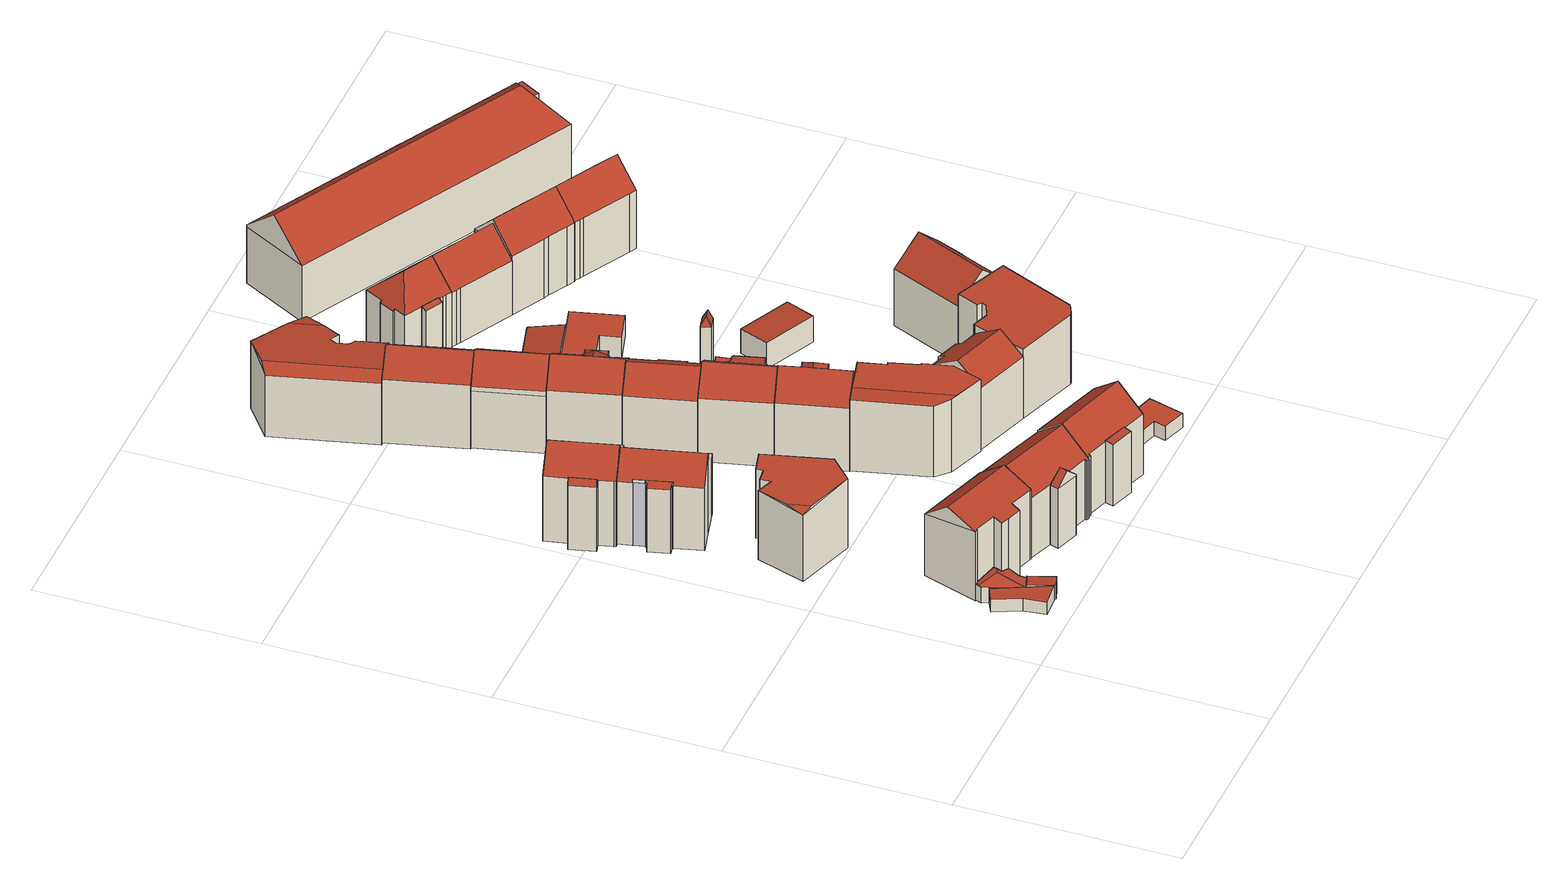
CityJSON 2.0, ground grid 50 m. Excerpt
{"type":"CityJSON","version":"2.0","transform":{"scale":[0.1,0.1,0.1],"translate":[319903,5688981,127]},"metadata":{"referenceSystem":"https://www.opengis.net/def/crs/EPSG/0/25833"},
"CityObjects":{
"building1":{"type":"Building","attributes":{"Dachtyp_tdc":"tdcPolyFlatRoof","Gemeindeschluessel":14713000,"Dachneigung":8.38,"QualitaetDacherkennung":80,"Geometrietyp2DReferenz":"3000","function":"31001_9998","roofType":"2100","measuredHeight":3.65},"geometry":[{"type":"MultiSurface","lod":"2","boundaries":[[[0,1,2,3]],[[1,4,5,2]],[[4,6,7,5]],[[6,8,9,7]],[[8,10,11,9]],[[10,0,3,11]],[[10,8,6,4,1,0]],[[3,2,5,7,9,11]]],"semantics":{"surfaces":[{"type":"WallSurface"},{"type":"RoofSurface"},{"type":"GroundSurface"}],"values":[0,0,0,0,0,0,1,2]}}]},
"building2":{"type":"Building","attributes":{"Dachtyp_tdc":"tdcFreeFormRoof","Gemeindeschluessel":14713000,"Dachneigung":19.24,"QualitaetDacherkennung":42,"Geometrietyp2DReferenz":"3000","function":"31001_9998","roofType":"5000","measuredHeight":4.85},"geometry":[{"type":"MultiSurface","lod":"2","boundaries":[[[12,13,14,15]],[[13,16,17,14]],[[16,18,19,17]],[[18,20,21,19]],[[20,22,7,21]],[[22,23,5,7]],[[23,24,25,5]],[[24,26,27,25]],[[26,28,29,27]],[[28,30,31,29]],[[30,12,15,31]],[[22,32,33,34,24,23]],[[13,35,33,32,20,18,16]],[[33,35,12,30,28,26,34]],[[13,12,35]],[[26,24,34]],[[22,20,32]],[[15,14,17,19,21,7,5,25,27,29,31]]],"semantics":{"surfaces":[{"type":"WallSurface"},{"type":"RoofSurface"},{"type":"GroundSurface"}],"values":[0,0,0,0,0,0,0,0,0,0,0,1,1,1,0,0,0,2]}}]},
"building3":{"type":"Building","attributes":{"Dachtyp_tdc":"tdcPolyFlatRoof","Gemeindeschluessel":14713000,"Dachneigung":4.95,"QualitaetDacherkennung":81,"Geometrietyp2DReferenz":"3000","function":"31001_9998","roofType":"2100","measuredHeight":3.68},"geometry":[{"type":"MultiSurface","lod":"2","boundaries":[[[36,37,38,39]],[[37,40,41,38]],[[40,42,43,41]],[[42,44,45,43]],[[44,36,39,45]],[[44,42,40,37,36]],[[39,38,41,43,45]]],"semantics":{"surfaces":[{"type":"WallSurface"},{"type":"RoofSurface"},{"type":"GroundSurface"}],"values":[0,0,0,0,0,1,2]}}]},
"building4":{"type":"Building","attributes":{"Dachtyp_tdc":"tdcFreeFormRoof","Gemeindeschluessel":14713000,"Dachneigung":21.48,"QualitaetDacherkennung":55,"Geometrietyp2DReferenz":"3000","function":"31001_9998","roofType":"5000","measuredHeight":20.42},"geometry":[{"type":"MultiSurface","lod":"2","boundaries":[[[46,47,48,49]],[[47,50,51,48]],[[50,52,53,51]],[[52,54,55,53]],[[54,56,57,55]],[[56,58,59,57]],[[58,60,61,59]],[[60,62,63,61]],[[62,64,65,63]],[[64,66,67,65]],[[66,68,69,67]],[[68,46,49,69]],[[70,56,54,71]],[[66,64,62,60,58,70,71,52,50,47,46,68]],[[54,52,71]],[[58,56,70]],[[49,48,51,53,55,57,59,61,63,65,67,69]]],"semantics":{"surfaces":[{"type":"WallSurface"},{"type":"RoofSurface"},{"type":"GroundSurface"}],"values":[0,0,0,0,0,0,0,0,0,0,0,0,1,1,0,0,2]}}]},
"building5":{"type":"Building","attributes":{"Dachtyp_tdc":"tdcFreeFormRoof","Gemeindeschluessel":14713000,"Dachneigung":0.169,"QualitaetDacherkennung":63,"Geometrietyp2DReferenz":"3000","function":"31001_9998","roofType":"5000","measuredHeight":17.67},"geometry":[{"type":"MultiSurface","lod":"2","boundaries":[[[72,73,74,75]],[[73,76,77,74]],[[76,78,79,77]],[[78,80,81,79]],[[80,82,83,81]],[[82,84,85,83]],[[84,86,87,85]],[[86,88,89,87]],[[88,72,75,89]],[[90,80,78,91]],[[92,93,84]],[[82,90,91,76,73,72,88,86,93,92]],[[86,84,93]],[[84,82,92]],[[78,76,91]],[[82,80,90]],[[75,74,77,79,81,83,85,87,89]]],"semantics":{"surfaces":[{"type":"WallSurface"},{"type":"RoofSurface"},{"type":"GroundSurface"}],"values":[0,0,0,0,0,0,0,0,0,1,1,1,0,0,0,0,2]}}]},
"building6":{"type":"Building","attributes":{"Gemeindeschluessel":14713000,"Geometrietyp2DReferenz":"3000","function":"31001_9998","roofType":"9999"},"children":["building6-1","building6-2"]},
"building6-1":{"type":"BuildingPart","attributes":{"Dachtyp_tdc":"tdcGableRoof","Dachneigung":37.91,"QualitaetDacherkennung":71,"Geometrietyp2DReferenz":"3000","roofType":"3100","measuredHeight":20.22},"parents":["building6"],"geometry":[{"type":"MultiSurface","lod":"2","boundaries":[[[94,95,96]],[[95,97,98,96]],[[97,99,100,98]],[[99,101,102,100]],[[101,103,104,102]],[[103,105,106,104]],[[105,107,108,106]],[[107,109,110,108]],[[109,111,112,110]],[[107,105,103,101,99]],[[99,97,95,94,111,109,107]],[[96,98,100,102,104,106,108,110,112]],[[96,112,111,94]]],"semantics":{"surfaces":[{"type":"WallSurface"},{"type":"RoofSurface"},{"type":"GroundSurface"},{"type":"ClosureSurface"}],"values":[0,0,0,0,0,0,0,0,0,1,1,2,3]}}]},
"building6-2":{"type":"BuildingPart","attributes":{"Dachtyp_tdc":"tdcPolyFlatRoof","Dachneigung":19.98,"QualitaetDacherkennung":80,"Geometrietyp2DReferenz":"3000","roofType":"2100","measuredHeight":16.85},"parents":["building6"],"geometry":[{"type":"MultiSurface","lod":"2","boundaries":[[[113,112,111]],[[113,114,115,112]],[[114,116,117,115]],[[116,118,119,117]],[[118,120,121,119]],[[120,122,123,121]],[[122,124,96,123]],[[124,94,96]],[[122,120,118,116,114,113,124]],[[112,115,117,119,121,123,96]],[[111,94,124,113]],[[111,112,96,94]]],"semantics":{"surfaces":[{"type":"WallSurface"},{"type":"RoofSurface"},{"type":"GroundSurface"},{"type":"ClosureSurface"}],"values":[0,0,0,0,0,0,0,0,1,2,0,3]}}]},
"building7":{"type":"Building","attributes":{"Gemeindeschluessel":14713000,"Geometrietyp2DReferenz":"3000","function":"31001_9998","roofType":"9999"},"children":["building7-1","building7-2"]},
"building7-1":{"type":"BuildingPart","attributes":{"Dachtyp_tdc":"tdcFreeFormRoof","Dachneigung":51.85,"QualitaetDacherkennung":17,"Geometrietyp2DReferenz":"3000","roofType":"5000","measuredHeight":17.67},"parents":["building7"],"geometry":[{"type":"MultiSurface","lod":"2","boundaries":[[[125,126,127,128]],[[129,125,130,131]],[[132,129,131,133]],[[132,133,134,126]],[[129,132,126,125]],[[127,135,136,137,138,128]],[[135,127,126,134]],[[136,135,134,133]],[[137,136,133,131]],[[128,138,130,125]],[[138,137,131,130]]],"semantics":{"surfaces":[{"type":"WallSurface"},{"type":"RoofSurface"},{"type":"GroundSurface"},{"type":"ClosureSurface"}],"values":[0,0,1,0,1,2,0,3,3,0,3]}}]},
"building7-2":{"type":"BuildingPart","attributes":{"Dachtyp_tdc":"tdcGableRoof","Dachneigung":37.51,"QualitaetDacherkennung":75,"Geometrietyp2DReferenz":"3000","roofType":"3100","measuredHeight":21.11},"parents":["building7"],"geometry":[{"type":"MultiSurface","lod":"2","boundaries":[[[139,140,130,138,141]],[[142,143,144,135,134]],[[143,145,146,144]],[[145,147,148,146]],[[147,149,150,148]],[[149,151,152,150]],[[151,153,154,152]],[[153,155,156,154]],[[155,139,141,156]],[[151,149,147,145]],[[145,143,142,157,158,140,139,155,153,151]],[[141,138,137,136,135,144,146,148,150,152,154,156]],[[131,130,140,158]],[[137,138,130,131]],[[157,133,131,158]],[[133,136,137,131]],[[142,134,133,157]],[[134,135,136,133]]],"semantics":{"surfaces":[{"type":"WallSurface"},{"type":"RoofSurface"},{"type":"GroundSurface"},{"type":"ClosureSurface"}],"values":[0,0,0,0,0,0,0,0,0,1,1,2,0,3,0,3,0,3]}}]},
"building8":{"type":"Building","attributes":{"Gemeindeschluessel":14713000,"Geometrietyp2DReferenz":"3000","function":"31001_9998","roofType":"9999"},"children":["building8-1","building8-2"]},
"building8-1":{"type":"BuildingPart","attributes":{"Dachtyp_tdc":"tdcGableRoof","Dachneigung":37.88,"QualitaetDacherkennung":82,"Geometrietyp2DReferenz":"3000","roofType":"3100","measuredHeight":20.43},"parents":["building8"],"geometry":[{"type":"MultiSurface","lod":"2","boundaries":[[[159,160,161,162]],[[160,163,164,161]],[[163,165,166,164]],[[165,167,168,166]],[[169,170,171,172,173]],[[170,174,175,171]],[[174,176,177,175]],[[176,178,179,177]],[[178,180,181,179]],[[180,182,183,181]],[[182,184,185,183]],[[184,159,162,185]],[[180,178,176,174]],[[174,170,169,186,187,167,165,163,160,159,184,182,180]],[[162,161,164,166,188,172,171,175,177,179,181,183,185]],[[186,189,187]],[[189,188,166,168]],[[189,168,167,187]],[[169,173,189,186]],[[173,172,188,189]]],"semantics":{"surfaces":[{"type":"WallSurface"},{"type":"RoofSurface"},{"type":"GroundSurface"},{"type":"ClosureSurface"}],"values":[0,0,0,0,0,0,0,0,0,0,0,0,1,1,2,0,3,3,0,3]}}]},
"building8-2":{"type":"BuildingPart","attributes":{"Dachtyp_tdc":"tdcGableRoof","Dachneigung":42.77,"QualitaetDacherkennung":73,"Geometrietyp2DReferenz":"3000","roofType":"3100","measuredHeight":17.9},"parents":["building8"],"geometry":[{"type":"MultiSurface","lod":"2","boundaries":[[[168,190,191,166]],[[190,192,193,191]],[[192,173,172,193]],[[194,195,196,197]],[[173,192,196,195,187,189]],[[190,197,196,192]],[[168,194,197,190]],[[167,194,168]],[[191,193,172,188,166]],[[188,172,173,189]],[[166,188,189,168]],[[195,194,167,187]],[[187,167,168,189]]],"semantics":{"surfaces":[{"type":"WallSurface"},{"type":"RoofSurface"},{"type":"GroundSurface"},{"type":"ClosureSurface"}],"values":[0,0,0,1,1,0,0,0,2,3,3,0,3]}}]},
"building9":{"type":"Building","attributes":{"Gemeindeschluessel":14713000,"Geometrietyp2DReferenz":"3000","function":"31001_9998","roofType":"9999"},"children":["building9-1","building9-2"]},
"building9-1":{"type":"BuildingPart","attributes":{"Dachtyp_tdc":"tdcGableRoof","Dachneigung":38.66,"QualitaetDacherkennung":89,"Geometrietyp2DReferenz":"3000","roofType":"3100","measuredHeight":20.62},"parents":["building9"],"geometry":[{"type":"MultiSurface","lod":"2","boundaries":[[[198,199,200,201]],[[199,202,203,200]],[[202,182,204,203]],[[182,205,206,204]],[[205,207,208,206]],[[207,209,210,208]],[[209,211,212,210]],[[211,213,214,212]],[[213,215,216,214]],[[215,217,218,216]],[[211,209,207,205]],[[205,182,202,199,198,217,215,213,211]],[[218,201,200,203,204,206,208,210,212,214,216]],[[198,201,218,217]]],"semantics":{"surfaces":[{"type":"WallSurface"},{"type":"RoofSurface"},{"type":"GroundSurface"},{"type":"ClosureSurface"}],"values":[0,0,0,0,0,0,0,0,0,0,1,1,2,3]}}]},
"building9-2":{"type":"BuildingPart","attributes":{"Dachtyp_tdc":"tdcPolyFlatRoof","Dachneigung":5.56,"QualitaetDacherkennung":72,"Geometrietyp2DReferenz":"3000","roofType":"2100","measuredHeight":15.77},"parents":["building9"],"geometry":[{"type":"MultiSurface","lod":"2","boundaries":[[[219,220,198,201,221]],[[222,218,217]],[[222,223,224,218]],[[223,219,221,224]],[[223,222,220,219]],[[221,201,218,224]],[[217,198,220,222]],[[217,218,201,198]]],"semantics":{"surfaces":[{"type":"WallSurface"},{"type":"RoofSurface"},{"type":"GroundSurface"},{"type":"ClosureSurface"}],"values":[0,0,0,0,1,2,0,3]}}]},
"building10":{"type":"Building","attributes":{"Dachtyp_tdc":"tdcFreeFormRoof","Gemeindeschluessel":14713000,"Dachneigung":2.52,"QualitaetDacherkennung":55,"Geometrietyp2DReferenz":"3000","function":"31001_9998","roofType":"5000","measuredHeight":18.68},"geometry":[{"type":"MultiSurface","lod":"2","boundaries":[[[225,226,227,228]],[[226,229,230,227]],[[229,231,232,230]],[[231,233,234,232]],[[233,235,236,234]],[[235,237,238,236]],[[237,239,240,238]],[[239,241,242,240]],[[241,225,228,242]],[[241,239,243,244,225]],[[235,245,246]],[[246,245,233,231,229,226,244,243,237]],[[226,225,244]],[[239,237,243]],[[235,233,245]],[[237,235,246]],[[228,227,230,232,234,236,238,240,242]]],"semantics":{"surfaces":[{"type":"WallSurface"},{"type":"RoofSurface"},{"type":"GroundSurface"}],"values":[0,0,0,0,0,0,0,0,0,1,1,1,0,0,0,0,2]}}]},
"building11":{"type":"Building","attributes":{"Dachtyp_tdc":"tdcFreeFormRoof","Gemeindeschluessel":14713000,"Dachneigung":37.65,"QualitaetDacherkennung":90,"Geometrietyp2DReferenz":"3000","function":"31001_9998","roofType":"5000","measuredHeight":20.96},"geometry":[{"type":"MultiSurface","lod":"2","boundaries":[[[247,248,249,250]],[[248,251,252,249]],[[251,253,254,252]],[[253,255,256,254]],[[255,257,258,256]],[[257,259,260,258]],[[259,261,262,260]],[[261,247,250,262]],[[263,261,259]],[[264,265,263,259,257]],[[266,264,257,255]],[[266,255,253]],[[264,266,253,251]],[[248,264,251]],[[248,265,264]],[[265,248,267]],[[267,248,247]],[[263,265,267,247,261]],[[250,249,252,254,256,258,260,262]]],"semantics":{"surfaces":[{"type":"WallSurface"},{"type":"RoofSurface"},{"type":"GroundSurface"}],"values":[0,0,0,0,0,0,0,0,0,1,1,1,1,1,1,1,0,1,2]}}]},
"building12":{"type":"Building","attributes":{"Gemeindeschluessel":14713000,"Geometrietyp2DReferenz":"3000","function":"31001_9998","roofType":"9999"},"children":["building12-1","building12-2"]},
"building12-1":{"type":"BuildingPart","attributes":{"Dachtyp_tdc":"tdcPolyFlatRoof","Dachneigung":3.78,"QualitaetDacherkennung":79,"Geometrietyp2DReferenz":"3000","roofType":"2100","measuredHeight":16.27},"parents":["building12"],"geometry":[{"type":"MultiSurface","lod":"2","boundaries":[[[268,269,270,271]],[[269,272,273,270]],[[272,274,275,273]],[[274,276,277,275]],[[276,278,279,277]],[[278,280,281,279]],[[280,282,283,281]],[[282,280,278,276,274,272,269,268,284,268]],[[271,270,273,275,277,279,281,283,271,285]],[[284,268,271,285]],[[271,283,282,268]]],"semantics":{"surfaces":[{"type":"WallSurface"},{"type":"RoofSurface"},{"type":"GroundSurface"},{"type":"ClosureSurface"}],"values":[0,0,0,0,0,0,0,1,2,3,3]}}]},
"building12-2":{"type":"BuildingPart","attributes":{"Dachtyp_tdc":"tdcGableRoof","Dachneigung":35.34,"QualitaetDacherkennung":83,"Geometrietyp2DReferenz":"3000","roofType":"3100","measuredHeight":20.67},"parents":["building12"],"geometry":[{"type":"MultiSurface","lod":"2","boundaries":[[[286,287,288,289]],[[287,284,285,288]],[[282,248,290,283]],[[248,291,292,290]],[[291,293,294,292]],[[293,295,296,294]],[[295,286,289,296]],[[291,248,282,284,287,286]],[[286,295,293,291]],[[289,288,285,271,283,290,292,294,296]],[[268,284,282]],[[271,285,284,268]],[[282,283,271,268]]],"semantics":{"surfaces":[{"type":"WallSurface"},{"type":"RoofSurface"},{"type":"GroundSurface"},{"type":"ClosureSurface"}],"values":[0,0,0,0,0,0,0,1,1,2,0,3,3]}}]},
"building13":{"type":"Building","attributes":{"Dachtyp_tdc":"tdcFreeFormRoof","Gemeindeschluessel":14713000,"Dachneigung":32.7,"QualitaetDacherkennung":86,"Geometrietyp2DReferenz":"3000","function":"31001_9998","roofType":"5000","measuredHeight":19.73},"geometry":[{"type":"MultiSurface","lod":"2","boundaries":[[[297,298,299,300]],[[298,301,302,299]],[[301,303,304,302]],[[303,305,306,304]],[[305,307,308,306]],[[307,309,310,308]],[[309,311,312,310]],[[311,297,300,312]],[[311,313,314,297]],[[313,309,307,305,303,301,298,314]],[[298,297,314]],[[311,309,313]],[[300,299,302,304,306,308,310,312]]],"semantics":{"surfaces":[{"type":"WallSurface"},{"type":"RoofSurface"},{"type":"GroundSurface"}],"values":[0,0,0,0,0,0,0,0,1,1,0,0,2]}}]},
"building14":{"type":"Building","attributes":{"Dachtyp_tdc":"tdcFreeFormRoof","Gemeindeschluessel":14713000,"Dachneigung":35.93,"QualitaetDacherkennung":76,"Geometrietyp2DReferenz":"3000","function":"31001_9998","roofType":"5000","measuredHeight":20.48},"geometry":[{"type":"MultiSurface","lod":"2","boundaries":[[[315,316,317,318]],[[316,319,320,317]],[[319,321,322,320]],[[321,323,324,322]],[[323,325,326,324]],[[325,327,328,326]],[[327,329,330,328]],[[329,331,332,330]],[[331,333,334,332]],[[333,315,318,334]],[[335,333,331]],[[336,335,331,329]],[[337,338,339,336,329,327]],[[337,327,325]],[[340,338,337,325,323]],[[340,323,321]],[[341,339,338,340,321,319]],[[342,341,319,316]],[[342,316,315]],[[335,336,339,341,342,315,333]],[[318,317,320,322,324,326,328,330,332,334]]],"semantics":{"surfaces":[{"type":"WallSurface"},{"type":"RoofSurface"},{"type":"GroundSurface"}],"values":[0,0,0,0,0,0,0,0,0,0,0,1,1,1,1,1,1,1,0,1,2]}}]},
"building15":{"type":"Building","attributes":{"Dachtyp_tdc":"tdcFreeFormRoof","Gemeindeschluessel":14713000,"Dachneigung":36.48,"QualitaetDacherkennung":77,"Geometrietyp2DReferenz":"3000","function":"31001_9998","roofType":"5000","measuredHeight":20.45},"geometry":[{"type":"MultiSurface","lod":"2","boundaries":[[[343,344,345,346]],[[344,347,348,345]],[[347,349,350,348]],[[349,351,352,350]],[[351,353,354,352]],[[353,355,356,354]],[[355,357,358,356]],[[357,359,360,358]],[[359,361,362,360]],[[361,363,364,362]],[[363,365,366,364]],[[365,343,346,366]],[[367,368,369,370]],[[349,371,355,353,351]],[[349,372,371]],[[372,349,373]],[[374,372,373]],[[374,375,372]],[[376,375,374]],[[370,375,376]],[[376,367,370]],[[365,368,367,376,343]],[[343,376,374,344]],[[361,375,370,369,363]],[[359,372,375,361]],[[344,374,373,347]],[[347,373,349]],[[357,371,372,359]],[[355,371,357]],[[363,369,368,365]],[[346,345,348,350,352,354,356,358,360,362,364,366]]],"semantics":{"surfaces":[{"type":"WallSurface"},{"type":"RoofSurface"},{"type":"GroundSurface"}],"values":[0,0,0,0,0,0,0,0,0,0,0,0,1,1,1,1,1,1,1,1,1,0,0,0,0,0,0,0,0,0,2]}}]},
"building16":{"type":"Building","attributes":{"Dachtyp_tdc":"tdcFreeFormRoof","Gemeindeschluessel":14713000,"Dachneigung":35.72,"QualitaetDacherkennung":68,"Geometrietyp2DReferenz":"3000","function":"31001_9998","roofType":"5000","measuredHeight":20.3},"geometry":[{"type":"MultiSurface","lod":"2","boundaries":[[[377,378,379,380]],[[378,381,382,379]],[[381,383,384,382]],[[383,385,386,384]],[[385,387,388,386]],[[387,389,390,388]],[[389,391,392,390]],[[391,377,380,392]],[[391,393,394,377]],[[383,381,378,394,393,389,387,385]],[[391,389,393]],[[378,377,394]],[[380,379,382,384,386,388,390,392]]],"semantics":{"surfaces":[{"type":"WallSurface"},{"type":"RoofSurface"},{"type":"GroundSurface"}],"values":[0,0,0,0,0,0,0,0,1,1,0,0,2]}}]},
"building17":{"type":"Building","attributes":{"Dachtyp_tdc":"tdcFreeFormRoof","Gemeindeschluessel":14713000,"Dachneigung":3.73,"QualitaetDacherkennung":49,"Geometrietyp2DReferenz":"3000","function":"31001_9998","roofType":"5000","measuredHeight":17.56},"geometry":[{"type":"MultiSurface","lod":"2","boundaries":[[[395,396,397,398]],[[396,399,400,397]],[[399,401,402,400]],[[401,403,404,402]],[[403,405,406,404]],[[405,407,408,406]],[[407,409,410,408]],[[409,411,412,410]],[[411,413,414,412]],[[413,395,398,414]],[[395,415,416,396]],[[401,417,418]],[[413,411,409,407,405,403,418,417,399,416,415]],[[395,413,415]],[[401,399,417]],[[403,401,418]],[[399,396,416]],[[398,397,400,402,404,406,408,410,412,414]]],"semantics":{"surfaces":[{"type":"WallSurface"},{"type":"RoofSurface"},{"type":"GroundSurface"}],"values":[0,0,0,0,0,0,0,0,0,0,1,1,1,0,0,0,0,2]}}]},
"building18":{"type":"Building","attributes":{"Dachtyp_tdc":"tdcPolyFlatRoof","Gemeindeschluessel":14713000,"Dachneigung":0,"QualitaetDacherkennung":83,"Geometrietyp2DReferenz":"3000","function":"31001_9998","roofType":"1000","measuredHeight":3.58},"geometry":[{"type":"MultiSurface","lod":"2","boundaries":[[[419,420,421,422]],[[420,423,424,421]],[[423,425,426,424]],[[425,427,428,426]],[[427,429,430,428]],[[429,419,422,430]],[[429,427,425,423,420,419]],[[422,421,424,426,428,430]]],"semantics":{"surfaces":[{"type":"WallSurface"},{"type":"RoofSurface"},{"type":"GroundSurface"}],"values":[0,0,0,0,0,0,1,2]}}]},
"building19":{"type":"Building","attributes":{"Dachtyp_tdc":"tdcFreeFormRoof","Gemeindeschluessel":14713000,"Dachneigung":33.64,"QualitaetDacherkennung":59,"Geometrietyp2DReferenz":"3000","function":"31001_9998","roofType":"5000","measuredHeight":19.89},"geometry":[{"type":"MultiSurface","lod":"2","boundaries":[[[431,235,432,433]],[[235,434,435,432]],[[434,436,437,435]],[[436,438,439,437]],[[438,440,441,439]],[[440,442,443,441]],[[442,444,445,443]],[[444,431,433,445]],[[444,446,447,431]],[[446,442,440,438,436,434,235,447]],[[444,442,446]],[[235,431,447]],[[433,432,435,437,439,441,443,445]]],"semantics":{"surfaces":[{"type":"WallSurface"},{"type":"RoofSurface"},{"type":"GroundSurface"}],"values":[0,0,0,0,0,0,0,0,1,1,0,0,2]}}]},
"building20":{"type":"Building","attributes":{"Dachtyp_tdc":"tdcPolyFlatRoof","Gemeindeschluessel":14713000,"Dachneigung":13.85,"QualitaetDacherkennung":65,"Geometrietyp2DReferenz":"3000","function":"31001_9998","roofType":"2100","measuredHeight":4.92},"geometry":[{"type":"MultiSurface","lod":"2","boundaries":[[[448,449,450,451]],[[449,452,453,450]],[[452,454,455,453]],[[454,456,457,455]],[[456,458,459,457]],[[458,460,461,459]],[[460,462,463,461]],[[462,464,465,463]],[[464,466,317,465]],[[466,448,451,317]],[[466,464,462,460,458,456,454,452,449,448]],[[451,450,453,455,457,459,461,463,465,317]]],"semantics":{"surfaces":[{"type":"WallSurface"},{"type":"RoofSurface"},{"type":"GroundSurface"}],"values":[0,0,0,0,0,0,0,0,0,0,1,2]}}]},
"building21":{"type":"Building","attributes":{"Dachtyp_tdc":"tdcFreeFormRoof","Gemeindeschluessel":14713000,"Dachneigung":16.36,"QualitaetDacherkennung":37,"Geometrietyp2DReferenz":"3000","function":"31001_9998","roofType":"5000","measuredHeight":3.45},"geometry":[{"type":"MultiSurface","lod":"2","boundaries":[[[467,468,469,470]],[[468,471,472,469]],[[471,473,474,472]],[[473,475,476,474]],[[475,477,478,476]],[[477,479,480,478]],[[479,467,470,480]],[[477,481,479]],[[477,482,481]],[[482,477,475]],[[482,473,471]],[[473,482,475]],[[481,482,471,468]],[[467,481,468]],[[481,467,479]],[[470,469,472,474,476,478,480]]],"semantics":{"surfaces":[{"type":"WallSurface"},{"type":"RoofSurface"},{"type":"GroundSurface"}],"values":[0,0,0,0,0,0,0,1,1,1,1,1,1,1,1,2]}}]},
"building22":{"type":"Building","attributes":{"Dachtyp_tdc":"tdcPolyFlatRoof","Gemeindeschluessel":14713000,"Dachneigung":0,"QualitaetDacherkennung":56,"Geometrietyp2DReferenz":"3000","function":"31001_9998","roofType":"1000","measuredHeight":3.3},"geometry":[{"type":"MultiSurface","lod":"2","boundaries":[[[483,484,485,486]],[[484,487,488,485]],[[487,489,490,488]],[[489,491,492,490]],[[491,493,494,492]],[[493,495,496,494]],[[495,497,498,496]],[[497,483,486,498]],[[497,495,493,491,489,487,484,483]],[[486,485,488,490,492,494,496,498]]],"semantics":{"surfaces":[{"type":"WallSurface"},{"type":"RoofSurface"},{"type":"GroundSurface"}],"values":[0,0,0,0,0,0,0,0,1,2]}}]},
"building23":{"type":"Building","attributes":{"Dachtyp_tdc":"tdcPolyFlatRoof","Gemeindeschluessel":14713000,"Dachneigung":2.68,"QualitaetDacherkennung":12,"Geometrietyp2DReferenz":"3000","function":"31001_9998","roofType":"2100","measuredHeight":3},"geometry":[{"type":"MultiSurface","lod":"2","boundaries":[[[499,500,501,502]],[[500,503,504,501]],[[503,505,506,504]],[[505,507,508,506]],[[507,509,510,508]],[[509,499,502,510]],[[509,507,505,503,500,499]],[[502,501,504,506,508,510]]],"semantics":{"surfaces":[{"type":"WallSurface"},{"type":"RoofSurface"},{"type":"GroundSurface"}],"values":[0,0,0,0,0,0,1,2]}}]},
"building24":{"type":"Building","attributes":{"Dachtyp_tdc":"tdcFreeFormRoof","Gemeindeschluessel":14713000,"Dachneigung":60.02,"QualitaetDacherkennung":5,"Geometrietyp2DReferenz":"3000","function":"31001_9998","roofType":"5000","measuredHeight":18.46},"geometry":[{"type":"MultiSurface","lod":"2","boundaries":[[[511,512,513,514]],[[512,515,516,513]],[[515,517,518,516]],[[517,511,514,518]],[[519,520,517,515]],[[519,515,512]],[[520,519,512,511]],[[520,511,517]],[[514,513,516,518]]],"semantics":{"surfaces":[{"type":"WallSurface"},{"type":"RoofSurface"},{"type":"GroundSurface"}],"values":[0,0,0,0,1,0,1,1,2]}}]},
"building25":{"type":"Building","attributes":{"Dachtyp_tdc":"tdcPolyFlatRoof","Gemeindeschluessel":14713000,"Dachneigung":0,"QualitaetDacherkennung":64,"Geometrietyp2DReferenz":"3000","function":"31001_9998","roofType":"1000","measuredHeight":2.38},"geometry":[{"type":"MultiSurface","lod":"2","boundaries":[[[521,522,523,524]],[[522,525,526,523]],[[525,527,528,526]],[[527,521,524,528]],[[527,525,522,521]],[[524,523,526,528]]],"semantics":{"surfaces":[{"type":"WallSurface"},{"type":"RoofSurface"},{"type":"GroundSurface"}],"values":[0,0,0,0,1,2]}}]},
"building26":{"type":"Building","attributes":{"Gemeindeschluessel":14713000,"Geometrietyp2DReferenz":"3000","function":"31001_9998","roofType":"9999"},"children":["building26-1","building26-2"]},
"building26-1":{"type":"BuildingPart","attributes":{"Dachtyp_tdc":"tdcPolyFlatRoof","Dachneigung":0,"QualitaetDacherkennung":52,"Geometrietyp2DReferenz":"3000","roofType":"1000","measuredHeight":2.72},"parents":["building26"],"geometry":[{"type":"MultiSurface","lod":"2","boundaries":[[[529,530,531,532]],[[529,533,534,530]],[[533,535,536,534]],[[535,533,529,532]],[[531,530,534,536]],[[532,531,536,535]]],"semantics":{"surfaces":[{"type":"WallSurface"},{"type":"RoofSurface"},{"type":"GroundSurface"},{"type":"ClosureSurface"}],"values":[0,0,0,1,2,3]}}]},
"building26-2":{"type":"BuildingPart","attributes":{"Dachtyp_tdc":"tdcPolyFlatRoof","Dachneigung":0,"QualitaetDacherkennung":49,"Geometrietyp2DReferenz":"3000","roofType":"1000","measuredHeight":2.69},"parents":["building26"],"geometry":[{"type":"MultiSurface","lod":"2","boundaries":[[[537,538,539,540]],[[538,532,531,539]],[[535,537,540,536]],[[535,532,538,537]],[[540,539,531,536]],[[536,531,532,535]]],"semantics":{"surfaces":[{"type":"WallSurface"},{"type":"RoofSurface"},{"type":"GroundSurface"},{"type":"ClosureSurface"}],"values":[0,0,0,1,2,3]}}]},
"building27":{"type":"Building","attributes":{"Dachtyp_tdc":"tdcPolyFlatRoof","Gemeindeschluessel":14713000,"Dachneigung":14.1,"QualitaetDacherkennung":77,"Geometrietyp2DReferenz":"3000","function":"31001_9998","roofType":"2100","measuredHeight":6.88},"geometry":[{"type":"MultiSurface","lod":"2","boundaries":[[[541,542,543,544]],[[542,545,546,543]],[[545,547,548,546]],[[547,549,550,548]],[[549,551,552,550]],[[551,553,554,552]],[[553,541,544,554]],[[553,551,549,547,545,542,541]],[[544,543,546,548,550,552,554]]],"semantics":{"surfaces":[{"type":"WallSurface"},{"type":"RoofSurface"},{"type":"GroundSurface"}],"values":[0,0,0,0,0,0,0,1,2]}}]},
"building28":{"type":"Building","attributes":{"Dachtyp_tdc":"tdcPolyFlatRoof","Gemeindeschluessel":14713000,"Dachneigung":0,"QualitaetDacherkennung":71,"Geometrietyp2DReferenz":"3000","function":"31001_9998","roofType":"1000","measuredHeight":17.54},"geometry":[{"type":"MultiSurface","lod":"2","boundaries":[[[555,556,510,557]],[[556,558,508,510]],[[558,559,560,508]],[[559,561,562,560]],[[561,563,564,562]],[[563,565,566,564]],[[565,567,568,566]],[[567,569,570,568]],[[569,571,572,570]],[[571,573,574,572]],[[573,575,576,574]],[[575,555,557,576]],[[575,573,571,569,567,565,563,561,559,558,556,555]],[[557,510,508,560,562,564,566,568,570,572,574,576]]],"semantics":{"surfaces":[{"type":"WallSurface"},{"type":"RoofSurface"},{"type":"GroundSurface"}],"values":[0,0,0,0,0,0,0,0,0,0,0,0,1,2]}}]},
"building29":{"type":"Building","attributes":{"Dachtyp_tdc":"tdcPolyFlatRoof","Gemeindeschluessel":14713000,"Dachneigung":0,"QualitaetDacherkennung":64,"Geometrietyp2DReferenz":"3000","function":"31001_9998","roofType":"1000","measuredHeight":5.16},"geometry":[{"type":"MultiSurface","lod":"2","boundaries":[[[577,578,579,580]],[[578,581,582,579]],[[581,583,584,582]],[[583,585,586,584]],[[585,587,588,586]],[[587,589,590,588]],[[589,577,580,590]],[[589,587,585,583,581,578,577]],[[580,579,582,584,586,588,590]]],"semantics":{"surfaces":[{"type":"WallSurface"},{"type":"RoofSurface"},{"type":"GroundSurface"}],"values":[0,0,0,0,0,0,0,1,2]}}]},
"building30":{"type":"Building","attributes":{"Gemeindeschluessel":14713000,"Geometrietyp2DReferenz":"3000","function":"31001_9998","roofType":"9999"},"children":["building30-1","building30-2"]},
"building30-1":{"type":"BuildingPart","attributes":{"Dachtyp_tdc":"tdcPolyFlatRoof","Dachneigung":28.38,"QualitaetDacherkennung":36,"Geometrietyp2DReferenz":"3000","roofType":"2100","measuredHeight":14.5},"parents":["building30"],"geometry":[{"type":"MultiSurface","lod":"2","boundaries":[[[591,592,593,594,595]],[[596,597,598,599,600]],[[597,591,595,598]],[[597,596,601,592,591]],[[595,594,602,599,598]],[[601,603,593,592]],[[603,602,594,593]],[[596,600,603,601]],[[600,599,602,603]]],"semantics":{"surfaces":[{"type":"WallSurface"},{"type":"RoofSurface"},{"type":"GroundSurface"},{"type":"ClosureSurface"}],"values":[0,0,0,1,2,0,3,0,3]}}]},
"building30-2":{"type":"BuildingPart","attributes":{"Dachtyp_tdc":"tdcFreeFormRoof","Dachneigung":43.89,"QualitaetDacherkennung":57,"Geometrietyp2DReferenz":"3000","roofType":"5000","measuredHeight":19.89},"parents":["building30"],"geometry":[{"type":"MultiSurface","lod":"2","boundaries":[[[604,600,599,605]],[[593,606,607,594]],[[606,608,609,607]],[[608,610,611,609]],[[610,612,613,611]],[[612,614,615,613]],[[614,616,617,615]],[[616,618,619,617]],[[618,620,621,619]],[[620,622,623,621]],[[622,624,625,623]],[[624,626,627,625]],[[626,604,605,627]],[[622,620,618,628]],[[618,616,614,612,610,608,628]],[[608,606,593,603,600,604,626,624,622,628]],[[605,599,602,594,607,609,611,613,615,617,619,621,623,625,627]],[[602,599,600,603]],[[594,602,603,593]]],"semantics":{"surfaces":[{"type":"WallSurface"},{"type":"RoofSurface"},{"type":"GroundSurface"},{"type":"ClosureSurface"}],"values":[0,0,0,0,0,0,0,0,0,0,0,0,0,1,1,1,2,3,3]}}]},
"building31":{"type":"Building","attributes":{"Dachtyp_tdc":"tdcPolyFlatRoof","Gemeindeschluessel":14713000,"Dachneigung":3.06,"QualitaetDacherkennung":71,"Geometrietyp2DReferenz":"3000","function":"31001_9998","roofType":"2100","measuredHeight":6.63},"geometry":[{"type":"MultiSurface","lod":"2","boundaries":[[[629,630,631,632]],[[630,633,634,631]],[[633,635,636,634]],[[635,629,632,636]],[[635,633,630,629]],[[632,631,634,636]]],"semantics":{"surfaces":[{"type":"WallSurface"},{"type":"RoofSurface"},{"type":"GroundSurface"}],"values":[0,0,0,0,1,2]}}]},
"building32":{"type":"Building","attributes":{"Dachtyp_tdc":"tdcFreeFormRoof","Gemeindeschluessel":14713000,"Dachneigung":45.06,"QualitaetDacherkennung":64,"Geometrietyp2DReferenz":"3000","function":"31001_9998","roofType":"5000","measuredHeight":19.83},"geometry":[{"type":"MultiSurface","lod":"2","boundaries":[[[637,638,639,640]],[[638,641,642,639]],[[641,643,644,642]],[[643,645,646,644]],[[645,647,648,646]],[[647,649,650,648]],[[649,637,640,650]],[[645,651,622,637,649,647]],[[651,643,641,638,622]],[[645,643,651]],[[638,637,622]],[[640,639,642,644,646,648,650]]],"semantics":{"surfaces":[{"type":"WallSurface"},{"type":"RoofSurface"},{"type":"GroundSurface"}],"values":[0,0,0,0,0,0,0,1,1,0,0,2]}}]},
"building33":{"type":"Building","attributes":{"Dachtyp_tdc":"tdcFreeFormRoof","Gemeindeschluessel":14713000,"Dachneigung":37.11,"QualitaetDacherkennung":67,"Geometrietyp2DReferenz":"3000","function":"31001_9998","roofType":"5000","measuredHeight":19.91},"geometry":[{"type":"MultiSurface","lod":"2","boundaries":[[[652,653,654,655]],[[653,656,657,654]],[[656,658,659,657]],[[658,660,661,659]],[[660,662,663,661]],[[662,664,665,663]],[[664,666,667,665]],[[666,652,655,667]],[[658,656,668,669,666,664,662,660]],[[669,668,653,652]],[[656,653,668]],[[652,666,669]],[[655,654,657,659,661,663,665,667]]],"semantics":{"surfaces":[{"type":"WallSurface"},{"type":"RoofSurface"},{"type":"GroundSurface"}],"values":[0,0,0,0,0,0,0,0,1,1,0,0,2]}}]},
"building34":{"type":"Building","attributes":{"Dachtyp_tdc":"tdcFreeFormRoof","Gemeindeschluessel":14713000,"Dachneigung":44.63,"QualitaetDacherkennung":62,"Geometrietyp2DReferenz":"3000","function":"31001_9998","roofType":"5000","measuredHeight":20.77},"geometry":[{"type":"MultiSurface","lod":"2","boundaries":[[[670,671,672,673]],[[671,674,675,672]],[[674,676,677,675]],[[676,678,679,677]],[[678,680,681,679]],[[680,682,683,681]],[[682,684,685,683]],[[684,670,673,685]],[[678,676,686,687,684,682,680]],[[686,674,671,670,687]],[[676,674,686]],[[670,684,687]],[[673,672,675,677,679,681,683,685]]],"semantics":{"surfaces":[{"type":"WallSurface"},{"type":"RoofSurface"},{"type":"GroundSurface"}],"values":[0,0,0,0,0,0,0,0,1,1,0,0,2]}}]},
"building35":{"type":"Building","attributes":{"Gemeindeschluessel":14713000,"Dachtyp_tdc":"tdcFreeFormRoof","Dachneigung":44.78,"QualitaetDacherkennung":63,"Geometrietyp2DReferenz":"3000","function":"31001_9998","roofType":"5000","measuredHeight":20.62},"geometry":[{"type":"MultiSurface","lod":"2","boundaries":[[[688,674,689,690]],[[674,691,692,689]],[[691,693,694,692]],[[693,695,696,694]],[[695,697,698,696]],[[697,699,700,698]],[[699,688,690,700]],[[695,693,701,686,688,699,697]],[[701,691,674,686]],[[693,691,701]],[[674,688,686]],[[690,689,692,694,696,698,700]]],"semantics":{"surfaces":[{"type":"WallSurface"},{"type":"RoofSurface"},{"type":"GroundSurface"}],"values":[0,0,0,0,0,0,0,1,1,0,0,2]}}]},
"building36":{"type":"Building","attributes":{"Gemeindeschluessel":14713000,"Geometrietyp2DReferenz":"3000","function":"31001_9998","roofType":"9999"},"children":["building36-1","building36-2","building36-3"]},
"building36-1":{"type":"BuildingPart","attributes":{"Dachtyp_tdc":"tdcPolyFlatRoof","Dachneigung":0,"QualitaetDacherkennung":10,"Geometrietyp2DReferenz":"3000","roofType":"1000","measuredHeight":14.24},"parents":["building36"],"geometry":[{"type":"MultiSurface","lod":"2","boundaries":[[[702,703,704,705]],[[702,706,707,703]],[[706,708,709,707]],[[708,710,711,709]],[[710,712,713,711]],[[712,714,715,713]],[[714,716,717,715]],[[716,718,719,720,717]],[[721,722,723,724,725]],[[722,726,727,723]],[[726,722,721,718,716,714,712,710,708,706,702,705,728]],[[729,704,703,707,709,711,713,715,717,720,724,723,727]],[[705,704,729,728]],[[725,730,719,718,721]],[[725,724,720,719]],[[725,719,730]],[[728,729,727,726]]],"semantics":{"surfaces":[{"type":"WallSurface"},{"type":"RoofSurface"},{"type":"GroundSurface"},{"type":"ClosureSurface"}],"values":[0,0,0,0,0,0,0,0,0,0,1,2,3,0,3,3,3]}}]},
"building36-2":{"type":"BuildingPart","attributes":{"Dachtyp_tdc":"tdcGableRoof","Dachneigung":14.18,"QualitaetDacherkennung":18,"Geometrietyp2DReferenz":"3000","roofType":"3100","measuredHeight":6.66},"parents":["building36"],"geometry":[{"type":"MultiSurface","lod":"2","boundaries":[[[719,731,732,720]],[[731,733,734,732]],[[733,725,724,734]],[[733,731,735]],[[731,719,730,735]],[[725,733,735,730]],[[720,732,734,724]],[[719,720,724,725]],[[719,725,730]]],"semantics":{"surfaces":[{"type":"WallSurface"},{"type":"RoofSurface"},{"type":"GroundSurface"},{"type":"ClosureSurface"}],"values":[0,0,0,0,1,1,2,3,3]}}]},
"building36-3":{"type":"BuildingPart","attributes":{"Dachtyp_tdc":"tdcHipAndGableRoof","Dachneigung":42.82,"QualitaetDacherkennung":62,"Geometrietyp2DReferenz":"3000","roofType":"5000","measuredHeight":22.23},"parents":["building36"],"geometry":[{"type":"MultiSurface","lod":"2","boundaries":[[[726,736,737,727]],[[736,738,739,737]],[[738,740,741,739]],[[740,705,704,741]],[[736,742,743,744]],[[743,745,746,747,744]],[[738,736,744,747]],[[740,746,745,705]],[[738,747,746,740]],[[728,743,742,726]],[[726,742,736]],[[704,729,727,737,739,741]],[[729,704,705,728]],[[727,729,728,726]],[[728,705,745,743]]],"semantics":{"surfaces":[{"type":"WallSurface"},{"type":"RoofSurface"},{"type":"GroundSurface"},{"type":"ClosureSurface"}],"values":[0,0,0,0,1,1,1,0,0,0,0,2,3,3,0]}}]}
},
"vertices":[
[129,89,60],[103,148,60],[103,148,28],[129,89,28],[131,162,64],[131,162,28],[163,94,64],[163,94,28],[187,42,64],[187,42,28],[137,38,58],[137,38,28],
[187,174,75],[182,155,74],[182,155,28],[187,174,28],[202,147,69],[202,147,28],[193,122,64],[193,122,28],[198,106,59],[198,106,28],[163,94,59],[131,162,66],[124,177,67],[124,177,28],[129,191,68],[129,191,28],[134,189,69],[134,189,28],[137,191,68],[137,191,28],[165,95,60],[172,160,76],[126,183,69],[185,166,76],
[187,42,66],[163,94,67],[163,94,30],[187,42,30],[198,106,64],[198,106,30],[217,49,64],[217,49,30],[188,39,66],[188,39,30],
[187,174,203],[137,191,203],[137,191,26],[187,174,26],[134,189,202],[134,189,26],[129,191,202],[129,191,26],[171,318,183],[171,318,26],[340,262,183],[340,262,26],[300,136,203],[300,136,26],[297,137,203],[297,137,26],[242,155,203],[242,155,26],[236,136,195],[236,136,26],[202,147,195],[202,147,26],[182,155,195],[182,155,26],[322,203,231],[151,260,231],
[140,664,198],[171,668,198],[171,668,22],[140,664,22],[170,684,198],[170,684,22],[241,701,176],[241,701,22],[276,565,176],[276,565,22],[205,498,198],[205,498,22],[68,542,191],[68,542,22],[104,653,198],[104,653,22],[141,640,198],[141,640,22],[256,547,199],[218,696,199],[95,534,198],[82,585,198],
[62,910,178],[62,910,177],[62,910,18],[54,942,178],[54,942,18],[112,957,220],[112,957,18],[171,972,173],[171,972,18],[216,797,172],[216,797,18],[212,796,176],[212,796,18],[157,782,220],[157,782,18],[98,767,177],[98,767,18],[82,830,177],[82,830,18],
[82,830,187],[76,831,184],[76,831,18],[64,828,180],[64,828,18],[52,876,180],[52,876,18],[63,879,184],[63,879,18],[68,886,186],[68,886,18],[62,910,186],
[19,972,179],[4,1029,179],[4,1029,16],[19,972,16],[29,975,192],[39,977,179],[39,978,179],[14,1032,193],[25,1034,179],[24,1034,179],[24,1034,16],[25,1034,16],[39,978,16],[39,977,16],
[47,946,182],[39,977,181],[47,946,16],[24,1034,181],[12,1086,182],[12,1086,16],[73,1101,227],[73,1101,16],[135,1117,178],[135,1117,16],[171,972,178],[171,972,16],[110,956,227],[110,956,16],[54,942,186],[54,942,16],[49,941,182],[49,941,16],[25,1034,182],[39,978,182],
[462,76,178],[459,77,178],[459,77,28],[462,76,28],[459,81,181],[459,81,28],[411,97,180],[411,97,28],[411,97,181],[411,97,179],[356,116,180],[300,136,180],[300,136,28],[356,116,28],[356,116,179],[320,199,232],[320,199,28],[340,262,181],[340,262,28],[510,203,182],[510,203,28],[490,141,232],[490,141,28],[468,77,180],[468,77,28],[467,74,177],[467,74,28],[357,116,181],[358,116,181],[357,116,28],[357,116,179],
[405,79,179],[405,79,28],[350,97,179],[350,97,28],[411,97,182],[385,106,207],[379,88,207],[405,79,182],
[526,62,183],[477,78,183],[477,78,29],[526,62,29],[476,74,180],[476,74,29],[468,77,29],[490,142,235],[490,142,29],[510,203,185],[510,203,29],[682,146,186],[682,146,29],[662,86,235],[662,86,29],[661,85,234],[661,85,29],[641,24,183],[641,24,29],[583,43,183],[583,43,29],
[521,43,185],[526,62,187],[521,43,29],[583,43,187],[576,25,185],[576,25,29],
[445,586,204],[566,616,207],[566,616,24],[445,586,24],[581,556,207],[581,556,24],[587,558,207],[587,558,24],[604,494,207],[604,494,24],[641,481,184],[641,481,24],[601,361,208],[601,361,24],[515,391,209],[515,391,24],[487,420,204],[487,420,24],[529,386,211],[478,594,211],[608,492,207],[624,430,207],
[407,735,183],[528,767,183],[528,767,22],[407,735,22],[538,727,183],[538,727,22],[555,731,183],[555,731,22],[569,679,183],[569,679,22],[552,675,183],[552,675,22],[566,616,183],[566,616,22],[445,586,183],[445,586,22],[506,601,231],[519,694,204],[484,688,232],[536,699,204],[467,751,232],
[501,874,183],[509,869,182],[509,869,20],[501,874,20],[523,872,181],[523,872,20],[528,869,181],[528,869,20],[544,809,181],[544,809,20],[542,806,181],[542,806,20],[527,802,182],[527,802,20],[521,794,183],[521,794,20],[496,890,183],[496,890,20],
[430,902,227],[490,918,183],[490,918,20],[430,902,20],[528,767,20],[468,751,227],[468,751,20],[407,735,182],[407,735,20],[368,887,181],[368,887,20],
[330,1036,173],[452,1068,173],[452,1068,17],[330,1036,17],[466,1012,173],[466,1012,17],[486,1017,160],[486,1017,17],[501,960,160],[501,960,17],[480,955,174],[480,955,17],[490,918,174],[490,918,17],[368,887,173],[368,887,17],[428,902,215],[389,1051,215],
[291,1186,174],[413,1217,174],[413,1217,15],[291,1186,15],[428,1161,174],[428,1161,15],[434,1158,174],[434,1158,15],[447,1161,174],[447,1161,15],[459,1115,174],[459,1115,15],[446,1112,174],[446,1112,15],[442,1106,174],[442,1106,15],[452,1068,174],[452,1068,15],[330,1036,174],[330,1036,15],[391,1052,219],[374,1117,220],[432,1131,190],[428,1132,192],[375,1118,220],[431,1134,190],[373,1120,220],[352,1202,219],
[375,1367,159],[385,1328,159],[385,1328,13],[375,1367,13],[389,1326,159],[389,1326,13],[401,1330,159],[401,1330,13],[409,1297,159],[409,1297,13],[412,1285,159],[412,1285,13],[413,1281,159],[413,1281,13],[401,1277,159],[401,1277,13],[399,1274,159],[399,1274,13],[413,1217,159],[413,1217,13],[291,1186,159],[291,1186,13],[253,1335,159],[253,1335,13],[313,1351,218],[253,1335,171],[291,1186,171],[352,1202,218],[401,1277,168],[399,1274,170],[389,1326,168],[385,1328,170],[413,1217,171],[375,1367,171],
[207,1511,173],[329,1542,168],[329,1542,11],[207,1511,11],[345,1481,168],[345,1481,11],[352,1483,163],[352,1483,11],[365,1434,163],[365,1434,11],[358,1432,168],[358,1432,11],[375,1367,168],[375,1367,11],[253,1335,173],[253,1335,11],[313,1351,214],[268,1526,214],
[207,1511,162],[148,1741,162],[148,1741,6],[207,1511,6],[226,1803,177],[226,1803,6],[359,1732,165],[359,1732,6],[312,1644,175],[312,1644,6],[291,1655,176],[291,1655,6],[283,1640,176],[283,1640,6],[290,1614,176],[290,1614,6],[305,1605,176],[305,1605,6],[322,1540,176],[322,1540,6],[228,1516,182],[167,1756,182],[315,1755,173],[333,1685,173],
[759,22,68],[767,49,68],[767,49,32],[759,22,32],[681,73,68],[681,73,32],[696,124,68],[696,124,32],[835,84,68],[835,84,32],[813,4,68],[813,4,32],
[601,361,185],[641,481,28],[601,361,28],[678,469,184],[678,469,28],[684,486,171],[684,486,28],[738,468,171],[738,468,28],[732,451,183],[732,451,28],[770,438,183],[770,438,28],[729,318,185],[729,318,28],[749,376,227],[620,419,227],
[399,1274,50],[401,1277,49],[401,1277,15],[399,1274,15],[413,1281,49],[413,1281,15],[412,1285,48],[412,1285,15],[429,1290,48],[429,1290,15],[501,1308,48],[501,1308,15],[517,1244,64],[517,1244,15],[489,1237,64],[489,1237,15],[476,1234,64],[476,1234,15],[413,1217,64],
[587,965,48],[593,943,48],[593,943,20],[587,965,20],[529,927,48],[529,927,20],[527,935,48],[527,935,20],[519,963,48],[519,963,20],[567,976,48],[567,976,20],[583,980,48],[583,980,20],[575,959,54],[538,949,54],
[622,911,56],[539,890,56],[539,890,23],[622,911,23],[529,927,56],[529,927,23],[593,943,56],[593,943,23],[623,951,56],[623,951,23],[665,962,56],[665,962,23],[671,924,56],[671,924,23],[666,922,56],[666,922,23],
[732,451,57],[738,468,57],[738,468,29],[732,451,29],[761,477,58],[761,477,29],[772,447,59],[772,447,29],[771,442,59],[771,442,29],[770,438,59],[770,438,29],
[587,965,186],[617,973,186],[617,973,21],[587,965,21],[623,951,186],[623,951,21],[593,943,186],[593,943,21],[620,962,206],[601,957,206],
[365,1652,33],[386,1708,33],[386,1708,9],[365,1652,9],[442,1686,33],[442,1686,9],[421,1630,33],[421,1630,9],
[522,1437,42],[522,1437,15],[492,1430,15],[492,1430,42],[529,1407,42],[529,1407,15],[477,1394,42],[477,1394,15],
[433,1465,42],[460,1481,42],[460,1481,15],[433,1465,15],
[499,1321,65],[578,1342,65],[578,1342,16],[499,1321,16],[605,1349,65],[605,1349,16],[609,1349,65],[609,1349,16],[621,1271,84],[621,1271,16],[517,1244,85],[517,1244,16],[501,1308,68],[501,1308,16],
[729,318,204],[770,438,204],[729,318,29],[771,442,204],[810,429,204],[810,429,29],[840,442,204],[840,442,29],[845,453,204],[845,453,29],[834,459,204],[834,459,29],[855,508,204],[855,508,29],[976,457,204],[976,457,29],[902,283,204],[902,283,29],[876,271,204],[876,271,29],[871,270,204],[871,270,29],
[627,1200,71],[535,1176,71],[535,1176,19],[627,1200,19],[517,1244,71],[517,1244,19],[621,1271,71],[621,1271,19],[680,1287,71],[680,1287,19],[709,1175,71],[709,1175,19],[637,1155,71],[637,1155,19],
[480,1521,149],[485,1531,155],[485,1531,152],[485,1531,10],[480,1521,10],[525,1509,155],[520,1500,149],[520,1500,10],[525,1509,10],[525,1509,152],[525,1510,155],[525,1510,10],[525,1510,152],
[534,1504,152],[534,1504,10],[485,1532,153],[485,1532,10],[447,1553,152],[447,1553,10],[461,1581,152],[461,1581,10],[458,1583,148],[458,1583,10],[475,1617,148],[475,1617,10],[479,1617,152],[479,1617,10],[500,1657,152],[500,1657,10],[610,1599,152],[610,1599,10],[583,1546,210],[583,1546,10],[555,1493,152],[555,1493,10],[542,1500,152],[542,1500,10],[515,1582,209],
[699,864,93],[729,932,89],[729,932,27],[699,864,27],[847,876,89],[847,876,27],[816,808,93],[816,808,27],
[555,1493,150],[610,1599,151],[610,1599,12],[555,1493,12],[672,1566,151],[672,1566,12],[757,1521,151],[757,1521,12],[699,1417,150],[699,1417,12],[577,1482,150],[577,1482,12],[567,1487,150],[567,1487,12],[728,1470,210],
[855,508,172],[926,675,172],[926,675,27],[855,508,27],[1047,624,171],[1047,624,27],[1022,565,171],[1022,565,27],[1024,563,168],[1024,563,27],[1003,515,168],[1003,515,27],[1001,516,171],[1001,516,27],[976,457,171],[976,457,27],[992,647,226],[921,480,226],
[757,1521,162],[875,1458,163],[875,1458,13],[757,1521,13],[904,1443,162],[904,1443,13],[848,1339,162],[848,1339,13],[830,1348,162],[830,1348,13],[787,1371,162],[787,1371,13],[775,1377,162],[775,1377,13],[699,1417,162],[699,1417,13],[876,1391,221],[728,1469,221],
[848,1339,163],[904,1443,15],[848,1339,15],[1049,1365,163],[1049,1365,15],[994,1261,163],[994,1261,15],[978,1269,163],[978,1269,15],[870,1327,163],[870,1327,15],[861,1332,163],[861,1332,15],[1021,1313,221],
[956,1784,147],[956,1784,5],[953,1781,5],[953,1781,147],[960,1781,147],[960,1781,5],[963,1783,147],[963,1783,5],[988,1770,147],[988,1770,5],[987,1768,147],[987,1768,5],[992,1765,147],[992,1765,5],[992,1763,147],[992,1763,5],[1220,1642,147],[1220,1642,60],[1220,1642,5],[1270,1615,147],[1245,1569,147],[1245,1569,5],[1270,1615,5],[1270,1615,61],[1229,1577,147],[1229,1577,5],[1252,1621,147],[1252,1621,5],[1235,1634,71],
[1229,1659,60],[1229,1659,5],[1279,1632,61],[1279,1632,5],[1244,1651,71],
[1172,1471,147],[1172,1471,5],[534,1809,147],[534,1809,5],[615,1961,147],[615,1961,5],[1229,1577,152],[1252,1621,154],[1159,1575,227],[953,1781,154],[615,1961,153],[575,1886,227]
]}
